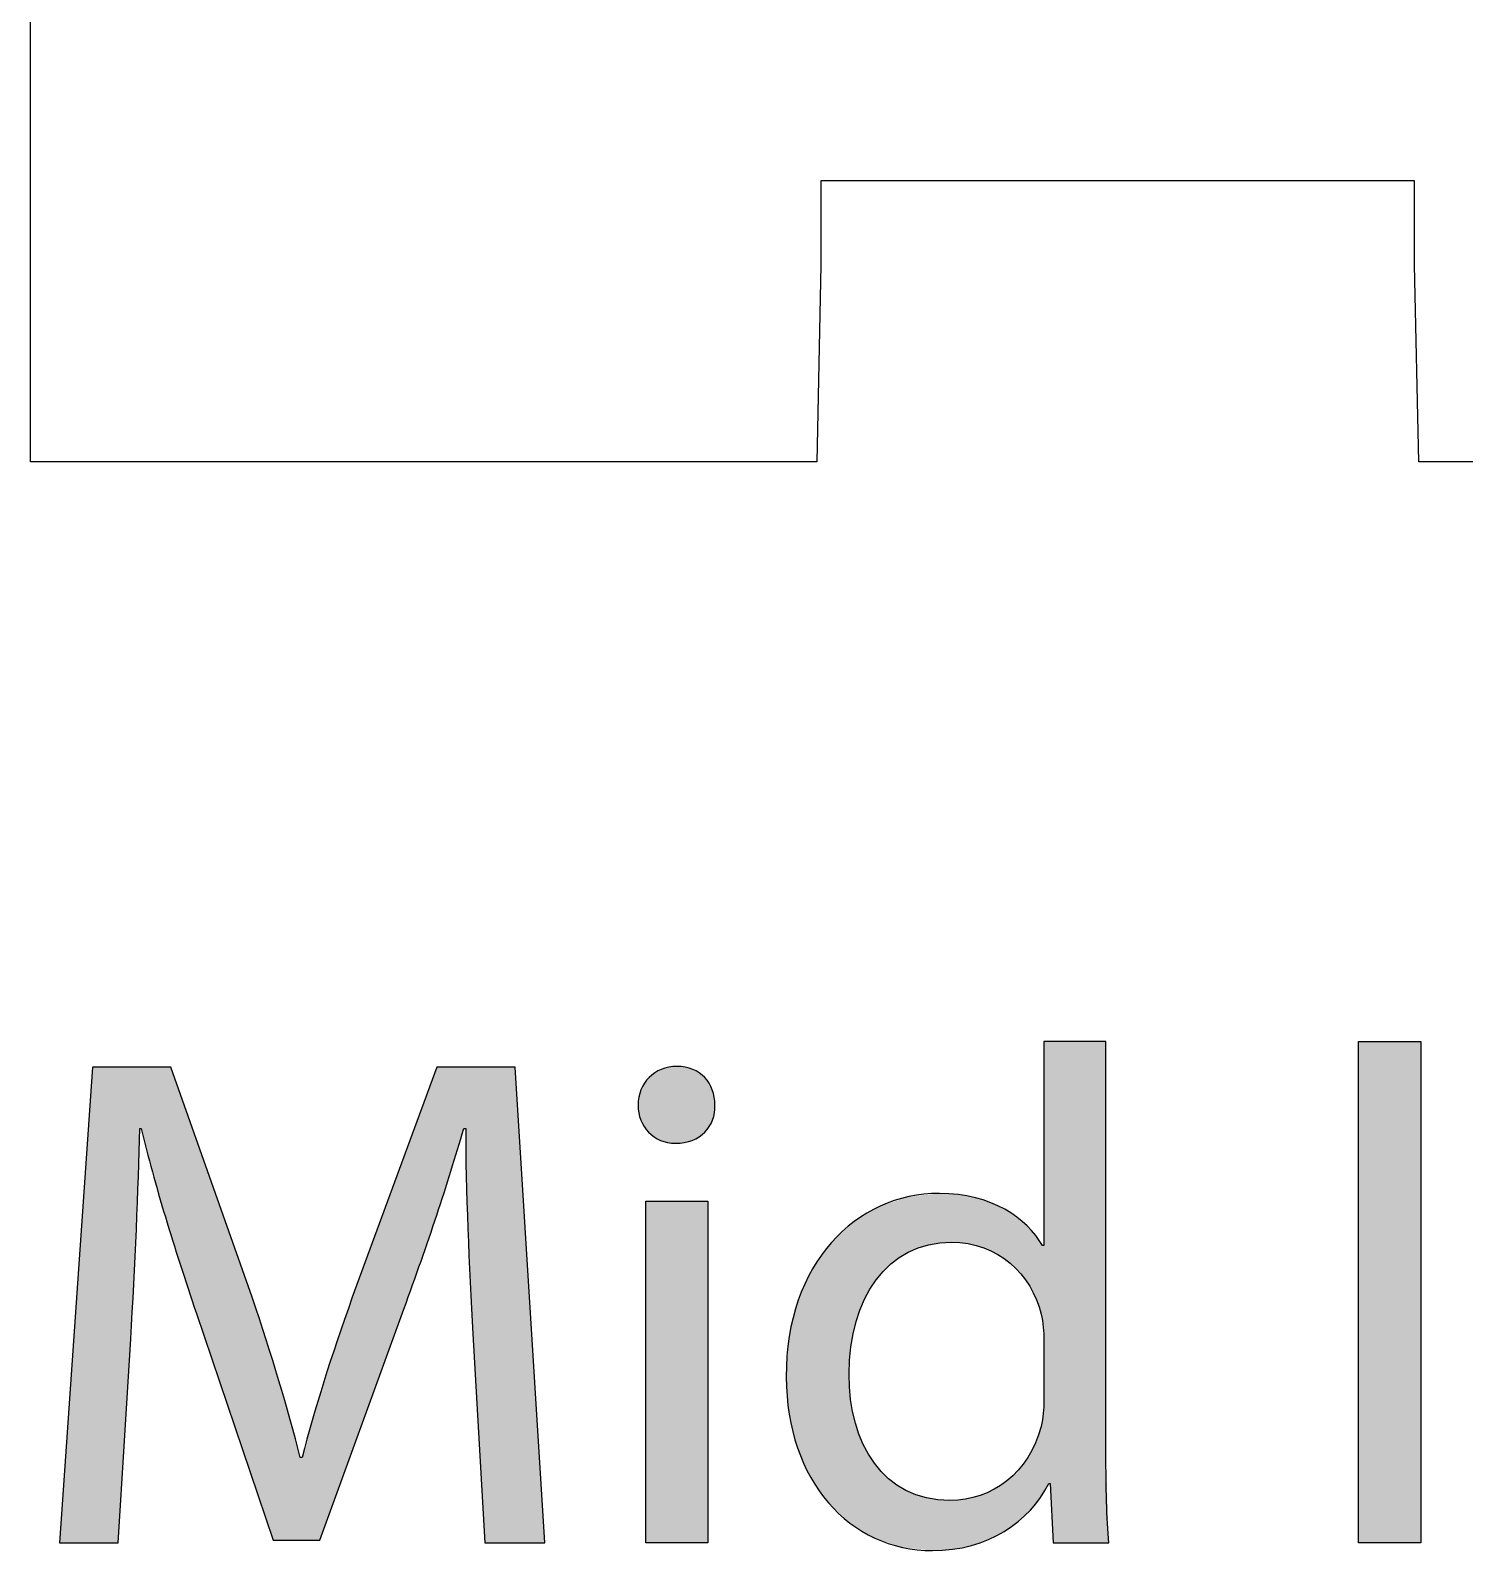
# Model space of a CAD drawing. Extents: x 28 to 546, y -814 to -28.
# Drawn here: x 91.7 to 142.6, y -353.4 to -299.4 of the extents above; entities that cross this region are included whole.
import ezdxf

# ---------------------------------------------------------------- set-up
doc = ezdxf.new("R2010")
doc.units = 0
doc.layers.add('LAYER_1', color=7, linetype='CONTINUOUS')

# ---------------------------------------------------------------- blocks, each defined once
blk = doc.blocks.new('*U33')
at = {"layer": 'LAYER_1', "color": 250}
for points in [[(93.886, -353.095), (92.709, -353.095), (93.886, -336.213)], [(95.614, -338.392), (95.614, -336.213), (96.469, -341.533)], [(96.469, -341.533), (96.469, -336.213), (96.666, -342.147)], [(96.666, -342.147), (96.666, -336.213), (97.568, -344.955)], [(106.1, -341.467), (104.932, -339.411), (106.1, -336.239)], [(106.109, -341.437), (106.1, -336.239), (106.109, -336.213)], [(107.136, -338.392), (107.136, -336.213), (107.205, -341.943)], [(107.205, -341.943), (107.205, -336.213), (107.387, -345.681)], [(107.387, -345.681), (107.387, -336.213), (107.812, -353.095)], [(97.568, -344.955), (97.568, -338.769), (99.547, -350.782)], [(104.932, -344.804), (103.103, -344.379), (104.932, -339.411)], [(99.547, -350.782), (99.547, -344.379), (100.298, -352.995)], [(103.103, -349.829), (102.092, -347.381), (103.103, -344.379)], [(101.951, -352.995), (101.325, -350.064), (101.951, -347.874)], [(102.092, -352.608), (101.951, -347.874), (102.092, -347.381)]]:
    blk.add_solid(points, dxfattribs=at)
at = {"layer": 'LAYER_1', "color": 250, "extrusion": (0, 0, -1)}
for points in [[(-93.886, -353.095), (-93.886, -336.213), (-94.788, -353.095)], [(-94.788, -353.095), (-93.886, -336.213), (-94.788, -336.213)], [(-94.788, -353.095), (-94.788, -336.213), (-95.239, -345.857)], [(-95.239, -345.857), (-94.788, -336.213), (-95.239, -336.213)], [(-95.239, -345.857), (-95.239, -336.213), (-95.564, -338.392)], [(-95.564, -338.392), (-95.239, -336.213), (-95.564, -336.213)], [(-95.564, -338.392), (-95.564, -336.213), (-95.614, -338.392)], [(-95.614, -338.392), (-95.564, -336.213), (-95.614, -336.213)], [(-96.469, -341.533), (-95.614, -336.213), (-96.469, -336.213)], [(-96.666, -342.147), (-96.469, -336.213), (-96.666, -336.213)], [(-97.568, -344.955), (-96.666, -336.213), (-97.568, -338.769)], [(-106.1, -341.467), (-106.1, -336.239), (-106.109, -341.437)], [(-106.109, -341.437), (-106.109, -336.213), (-107.061, -338.392)], [(-107.061, -338.392), (-106.109, -336.213), (-107.061, -336.213)], [(-107.061, -338.392), (-107.061, -336.213), (-107.136, -338.392)], [(-107.136, -338.392), (-107.061, -336.213), (-107.136, -336.213)], [(-107.205, -341.943), (-107.136, -336.213), (-107.205, -336.213)], [(-107.387, -345.681), (-107.205, -336.213), (-107.387, -336.213)], [(-107.812, -353.095), (-107.387, -336.213), (-107.812, -336.213)], [(-107.812, -353.095), (-107.812, -336.213), (-108.889, -353.095)], [(-108.889, -353.095), (-107.812, -336.213), (-108.889, -336.213)], [(-108.889, -353.095), (-108.889, -336.213), (-109.941, -353.095)], [(-99.547, -350.782), (-97.568, -338.769), (-99.547, -344.379)], [(-104.932, -344.804), (-104.932, -339.411), (-106.1, -341.467)], [(-100.298, -352.995), (-99.547, -344.379), (-100.298, -346.712)], [(-103.103, -349.829), (-103.103, -344.379), (-104.932, -344.804)], [(-100.298, -352.995), (-100.298, -346.712), (-100.502, -352.995)], [(-100.502, -352.995), (-100.298, -346.712), (-100.502, -347.343)], [(-100.502, -352.995), (-100.502, -347.343), (-101.25, -352.995)], [(-101.25, -352.995), (-100.502, -347.343), (-101.25, -350.064)], [(-101.951, -352.995), (-101.951, -347.874), (-102.092, -352.608)], [(-102.092, -352.608), (-102.092, -347.381), (-103.103, -349.829)], [(-101.25, -352.995), (-101.25, -350.064), (-101.325, -352.995)], [(-101.325, -352.995), (-101.25, -350.064), (-101.325, -350.064)], [(-101.325, -352.995), (-101.325, -350.064), (-101.951, -352.995)]]:
    blk.add_solid(points, dxfattribs=at)
blk = doc.blocks.new('*U34')
at = {"layer": 'LAYER_1', "color": 250}
for points in [[(113.635, -338.539), (113.62, -336.604), (113.635, -336.586)], [(113.712, -338.611), (113.635, -336.586), (113.712, -336.516)], [(113.635, -338.539), (113.635, -336.586), (113.712, -338.611)], [(113.732, -338.626), (113.712, -336.516), (113.732, -336.498)], [(113.712, -338.611), (113.712, -336.516), (113.732, -338.626)], [(113.813, -338.689), (113.732, -336.498), (113.813, -336.437)], [(113.732, -338.626), (113.732, -336.498), (113.813, -338.689)], [(113.837, -338.703), (113.813, -336.437), (113.837, -336.42)], [(113.813, -338.689), (113.813, -336.437), (113.837, -338.703)], [(113.923, -338.756), (113.837, -336.42), (113.923, -336.368)], [(113.837, -338.703), (113.837, -336.42), (113.923, -338.756)], [(113.95, -338.769), (113.923, -336.368), (113.95, -336.351)], [(113.923, -338.756), (113.923, -336.368), (113.95, -338.769)], [(114.04, -338.813), (113.95, -336.351), (114.04, -336.309)], [(113.95, -338.769), (113.95, -336.351), (114.04, -338.813)], [(114.071, -338.824), (114.04, -336.309), (114.071, -336.294)], [(114.04, -338.813), (114.04, -336.309), (114.071, -338.824)], [(114.164, -338.858), (114.071, -336.294), (114.164, -336.262)], [(114.071, -338.824), (114.071, -336.294), (114.164, -338.858)], [(114.2, -338.867), (114.164, -336.262), (114.2, -336.249)], [(114.164, -338.858), (114.164, -336.262), (114.2, -338.867)], [(114.295, -338.891), (114.2, -336.249), (114.295, -336.226)], [(114.2, -338.867), (114.2, -336.249), (114.295, -338.891)], [(114.336, -338.897), (114.295, -336.226), (114.336, -336.216)], [(114.295, -338.891), (114.295, -336.226), (114.336, -338.897)], [(114.432, -338.912), (114.336, -336.216), (114.432, -336.202)], [(114.336, -338.897), (114.336, -336.216), (114.432, -338.912)], [(114.477, -338.914), (114.432, -336.202), (114.477, -336.195)], [(114.432, -338.912), (114.432, -336.202), (114.477, -338.914)], [(114.575, -338.919), (114.477, -336.195), (114.575, -336.191)], [(114.477, -338.914), (114.477, -336.195), (114.575, -338.919)], [(114.625, -338.916), (114.575, -336.191), (114.625, -336.188)], [(113.345, -338.094), (113.306, -337.151), (113.345, -337.036)], [(113.35, -338.104), (113.345, -337.036), (113.35, -337.023)], [(113.345, -338.094), (113.345, -337.036), (113.35, -338.104)], [(113.399, -338.213), (113.35, -337.023), (113.399, -336.917)], [(113.35, -338.104), (113.35, -337.023), (113.399, -338.213)], [(113.405, -338.224), (113.399, -336.917), (113.405, -336.902)], [(113.399, -338.213), (113.399, -336.917), (113.405, -338.224)], [(113.462, -338.324), (113.405, -336.902), (113.462, -336.805)], [(113.405, -338.224), (113.405, -336.902), (113.462, -338.324)], [(113.472, -338.337), (113.462, -336.805), (113.472, -336.789)], [(113.462, -338.324), (113.462, -336.805), (113.472, -338.337)], [(113.523, -338.409), (113.472, -336.789), (113.523, -336.719)], [(113.472, -338.337), (113.472, -336.789), (113.523, -338.409)], [(113.536, -338.428), (113.523, -336.719), (113.536, -336.7)], [(113.523, -338.409), (113.523, -336.719), (113.536, -338.428)], [(113.549, -338.442), (113.536, -336.7), (113.549, -336.683)], [(113.536, -338.428), (113.536, -336.7), (113.549, -338.442)], [(113.62, -338.524), (113.549, -336.683), (113.62, -336.604)], [(113.549, -338.442), (113.549, -336.683), (113.62, -338.524)], [(113.62, -338.524), (113.62, -336.604), (113.635, -338.539)], [(113.254, -337.705), (113.247, -337.566), (113.254, -337.429)], [(113.272, -337.84), (113.254, -337.423), (113.272, -337.292)], [(113.254, -337.707), (113.254, -337.429), (113.254, -337.423)], [(113.254, -337.707), (113.254, -337.423), (113.272, -337.84)], [(113.254, -337.705), (113.254, -337.429), (113.254, -337.707)], [(113.274, -337.845), (113.272, -337.292), (113.274, -337.284)], [(113.272, -337.84), (113.272, -337.292), (113.274, -337.845)], [(113.303, -337.97), (113.274, -337.284), (113.303, -337.161)], [(113.274, -337.845), (113.274, -337.284), (113.303, -337.97)], [(113.306, -337.977), (113.303, -337.161), (113.306, -337.151)], [(113.303, -337.97), (113.303, -337.161), (113.306, -337.977)], [(113.306, -337.977), (113.306, -337.151), (113.345, -338.094)]]:
    blk.add_solid(points, dxfattribs=at)
at = {"layer": 'LAYER_1', "color": 250, "extrusion": (0, 0, -1)}
for points in [[(-114.575, -338.919), (-114.575, -336.191), (-114.625, -338.916)], [(-114.625, -338.916), (-114.625, -336.188), (-114.735, -338.912)], [(-114.735, -338.912), (-114.625, -336.188), (-114.735, -336.193)], [(-114.735, -338.912), (-114.735, -336.193), (-114.776, -338.906)], [(-114.776, -338.906), (-114.735, -336.193), (-114.776, -336.195)], [(-114.776, -338.906), (-114.776, -336.195), (-114.888, -338.891)], [(-114.888, -338.891), (-114.776, -336.195), (-114.888, -336.211)], [(-114.888, -338.891), (-114.888, -336.211), (-114.92, -338.884)], [(-114.92, -338.884), (-114.888, -336.211), (-114.92, -336.216)], [(-114.92, -338.884), (-114.92, -336.216), (-115.032, -338.858)], [(-115.032, -338.858), (-114.92, -336.216), (-115.032, -336.243)], [(-115.032, -338.858), (-115.032, -336.243), (-115.057, -338.85)], [(-115.057, -338.85), (-115.032, -336.243), (-115.057, -336.249)], [(-115.057, -338.85), (-115.057, -336.249), (-115.167, -338.813)], [(-115.167, -338.813), (-115.057, -336.249), (-115.167, -336.288)], [(-115.167, -338.813), (-115.167, -336.288), (-115.185, -338.805)], [(-115.185, -338.805), (-115.167, -336.288), (-115.185, -336.294)], [(-115.185, -338.805), (-115.185, -336.294), (-115.294, -338.756)], [(-115.294, -338.756), (-115.185, -336.294), (-115.294, -336.346)], [(-115.294, -338.756), (-115.294, -336.346), (-115.305, -338.75)], [(-115.305, -338.75), (-115.294, -336.346), (-115.305, -336.351)], [(-115.305, -338.75), (-115.305, -336.351), (-115.41, -338.689)], [(-115.41, -338.689), (-115.305, -336.351), (-115.41, -336.416)], [(-115.41, -338.689), (-115.41, -336.416), (-115.416, -338.685)], [(-115.416, -338.685), (-115.41, -336.416), (-115.416, -336.42)], [(-115.416, -338.685), (-115.416, -336.42), (-115.517, -338.611)], [(-115.517, -338.611), (-115.416, -336.42), (-115.517, -336.497)], [(-115.517, -338.611), (-115.517, -336.497), (-115.518, -338.61)], [(-115.518, -338.61), (-115.517, -336.497), (-115.518, -336.498)], [(-115.518, -338.61), (-115.518, -336.498), (-115.611, -338.527)], [(-115.611, -338.527), (-115.518, -336.498), (-115.611, -336.586)], [(-115.611, -338.527), (-115.611, -336.586), (-115.614, -338.524)], [(-115.614, -338.524), (-115.611, -336.586), (-115.614, -336.59)], [(-115.614, -338.524), (-115.614, -336.59), (-115.694, -338.435)], [(-115.694, -338.435), (-115.614, -336.59), (-115.694, -336.683)], [(-115.694, -338.435), (-115.694, -336.683), (-115.7, -338.428)], [(-115.7, -338.428), (-115.694, -336.683), (-115.7, -336.692)], [(-115.7, -338.428), (-115.7, -336.692), (-115.727, -338.392)], [(-115.727, -338.392), (-115.7, -336.692), (-115.727, -336.73)], [(-115.727, -338.392), (-115.727, -336.73), (-115.767, -338.336)], [(-115.767, -338.336), (-115.727, -336.73), (-115.767, -336.789)], [(-115.767, -338.336), (-115.767, -336.789), (-115.776, -338.324)], [(-115.776, -338.324), (-115.767, -336.789), (-115.776, -336.804)], [(-115.776, -338.324), (-115.776, -336.804), (-115.83, -338.229)], [(-115.83, -338.229), (-115.776, -336.804), (-115.83, -336.902)], [(-115.83, -338.229), (-115.83, -336.902), (-115.84, -338.213)], [(-115.84, -338.213), (-115.83, -336.902), (-115.84, -336.925)], [(-115.84, -338.213), (-115.84, -336.925), (-115.882, -338.117)], [(-115.882, -338.117), (-115.84, -336.925), (-115.882, -337.023)], [(-115.882, -338.117), (-115.882, -337.023), (-115.892, -338.094)], [(-115.892, -338.094), (-115.882, -337.023), (-115.892, -337.054)], [(-115.892, -338.094), (-115.892, -337.054), (-115.923, -337.998)], [(-115.923, -337.998), (-115.892, -337.054), (-115.923, -337.151)], [(-115.923, -337.998), (-115.923, -337.151), (-115.932, -337.97)], [(-115.932, -337.97), (-115.923, -337.151), (-115.932, -337.191)], [(-115.932, -337.97), (-115.932, -337.191), (-115.953, -337.873)], [(-115.953, -337.873), (-115.932, -337.191), (-115.953, -337.284)], [(-115.953, -337.873), (-115.953, -337.284), (-115.96, -337.84)], [(-115.96, -337.84), (-115.953, -337.284), (-115.96, -337.338)], [(-115.96, -337.84), (-115.96, -337.338), (-115.971, -337.742)], [(-115.971, -337.742), (-115.96, -337.338), (-115.971, -337.423)], [(-115.971, -337.742), (-115.971, -337.423), (-115.975, -337.705)], [(-115.975, -337.705), (-115.971, -337.423), (-115.975, -337.52)], [(-115.975, -337.705), (-115.975, -337.52), (-115.977, -337.566)], [(-113.523, -353.095), (-113.523, -340.972), (-113.536, -353.095)], [(-113.536, -353.095), (-113.523, -340.972), (-113.536, -340.972)], [(-113.536, -353.095), (-113.536, -340.972), (-113.549, -353.095)], [(-113.549, -353.095), (-113.536, -340.972), (-113.549, -340.972)], [(-113.549, -353.095), (-113.549, -340.972), (-113.62, -353.095)], [(-113.62, -353.095), (-113.549, -340.972), (-113.62, -340.972)], [(-113.62, -353.095), (-113.62, -340.972), (-113.635, -353.095)], [(-113.635, -353.095), (-113.62, -340.972), (-113.635, -340.972)], [(-113.635, -353.095), (-113.635, -340.972), (-113.712, -353.095)], [(-113.712, -353.095), (-113.635, -340.972), (-113.712, -340.972)], [(-113.712, -353.095), (-113.712, -340.972), (-113.732, -353.095)], [(-113.732, -353.095), (-113.712, -340.972), (-113.732, -340.972)], [(-113.732, -353.095), (-113.732, -340.972), (-113.813, -353.095)], [(-113.813, -353.095), (-113.732, -340.972), (-113.813, -340.972)], [(-113.813, -353.095), (-113.813, -340.972), (-113.837, -353.095)], [(-113.837, -353.095), (-113.813, -340.972), (-113.837, -340.972)], [(-113.837, -353.095), (-113.837, -340.972), (-113.923, -353.095)], [(-113.923, -353.095), (-113.837, -340.972), (-113.923, -340.972)], [(-113.923, -353.095), (-113.923, -340.972), (-113.95, -353.095)], [(-113.95, -353.095), (-113.923, -340.972), (-113.95, -340.972)], [(-113.95, -353.095), (-113.95, -340.972), (-114.04, -353.095)], [(-114.04, -353.095), (-113.95, -340.972), (-114.04, -340.972)], [(-114.04, -353.095), (-114.04, -340.972), (-114.071, -353.095)], [(-114.071, -353.095), (-114.04, -340.972), (-114.071, -340.972)], [(-114.071, -353.095), (-114.071, -340.972), (-114.164, -353.095)], [(-114.164, -353.095), (-114.071, -340.972), (-114.164, -340.972)], [(-114.164, -353.095), (-114.164, -340.972), (-114.2, -353.095)], [(-114.2, -353.095), (-114.164, -340.972), (-114.2, -340.972)], [(-114.2, -353.095), (-114.2, -340.972), (-114.295, -353.095)], [(-114.295, -353.095), (-114.2, -340.972), (-114.295, -340.972)], [(-114.295, -353.095), (-114.295, -340.972), (-114.336, -353.095)], [(-114.336, -353.095), (-114.295, -340.972), (-114.336, -340.972)], [(-114.336, -353.095), (-114.336, -340.972), (-114.432, -353.095)], [(-114.432, -353.095), (-114.336, -340.972), (-114.432, -340.972)], [(-114.432, -353.095), (-114.432, -340.972), (-114.477, -353.095)], [(-114.477, -353.095), (-114.432, -340.972), (-114.477, -340.972)], [(-114.477, -353.095), (-114.477, -340.972), (-114.575, -353.095)], [(-114.575, -353.095), (-114.477, -340.972), (-114.575, -340.972)], [(-114.575, -353.095), (-114.575, -340.972), (-114.625, -353.095)], [(-114.625, -353.095), (-114.575, -340.972), (-114.625, -340.972)], [(-114.625, -353.095), (-114.625, -340.972), (-114.735, -353.095)], [(-114.735, -353.095), (-114.625, -340.972), (-114.735, -340.972)], [(-114.735, -353.095), (-114.735, -340.972), (-114.776, -353.095)], [(-114.776, -353.095), (-114.735, -340.972), (-114.776, -340.972)], [(-114.776, -353.095), (-114.776, -340.972), (-114.888, -353.095)], [(-114.888, -353.095), (-114.776, -340.972), (-114.888, -340.972)], [(-114.888, -353.095), (-114.888, -340.972), (-114.92, -353.095)], [(-114.92, -353.095), (-114.888, -340.972), (-114.92, -340.972)], [(-114.92, -353.095), (-114.92, -340.972), (-115.032, -353.095)], [(-115.032, -353.095), (-114.92, -340.972), (-115.032, -340.972)], [(-115.032, -353.095), (-115.032, -340.972), (-115.057, -353.095)], [(-115.057, -353.095), (-115.032, -340.972), (-115.057, -340.972)], [(-115.057, -353.095), (-115.057, -340.972), (-115.167, -353.095)], [(-115.167, -353.095), (-115.057, -340.972), (-115.167, -340.972)], [(-115.167, -353.095), (-115.167, -340.972), (-115.185, -353.095)], [(-115.185, -353.095), (-115.167, -340.972), (-115.185, -340.972)], [(-115.185, -353.095), (-115.185, -340.972), (-115.294, -353.095)], [(-115.294, -353.095), (-115.185, -340.972), (-115.294, -340.972)], [(-115.294, -353.095), (-115.294, -340.972), (-115.305, -353.095)], [(-115.305, -353.095), (-115.294, -340.972), (-115.305, -340.972)], [(-115.305, -353.095), (-115.305, -340.972), (-115.41, -353.095)], [(-115.41, -353.095), (-115.305, -340.972), (-115.41, -340.972)], [(-115.41, -353.095), (-115.41, -340.972), (-115.416, -353.095)], [(-115.416, -353.095), (-115.41, -340.972), (-115.416, -340.972)], [(-115.416, -353.095), (-115.416, -340.972), (-115.517, -353.095)], [(-115.517, -353.095), (-115.416, -340.972), (-115.517, -340.972)], [(-115.517, -353.095), (-115.517, -340.972), (-115.518, -353.095)], [(-115.518, -353.095), (-115.517, -340.972), (-115.518, -340.972)], [(-115.518, -353.095), (-115.518, -340.972), (-115.611, -353.095)], [(-115.611, -353.095), (-115.518, -340.972), (-115.611, -340.972)], [(-115.611, -353.095), (-115.611, -340.972), (-115.614, -353.095)], [(-115.614, -353.095), (-115.611, -340.972), (-115.614, -340.972)], [(-115.614, -353.095), (-115.614, -340.972), (-115.694, -353.095)], [(-115.694, -353.095), (-115.614, -340.972), (-115.694, -340.972)], [(-115.694, -353.095), (-115.694, -340.972), (-115.7, -353.095)], [(-115.7, -353.095), (-115.694, -340.972), (-115.7, -340.972)], [(-115.7, -353.095), (-115.7, -340.972), (-115.727, -353.095)], [(-115.727, -353.095), (-115.7, -340.972), (-115.727, -340.972)]]:
    blk.add_solid(points, dxfattribs=at)
blk = doc.blocks.new('*U35')
at = {"layer": 'LAYER_1', "color": 250, "extrusion": (0, 0, -1)}
for points in [[(-127.649, -351.287), (-127.649, -335.312), (-127.824, -350.991)], [(-127.824, -350.991), (-127.649, -335.312), (-127.824, -335.312)], [(-127.824, -350.991), (-127.824, -335.312), (-127.874, -350.991)], [(-127.874, -350.991), (-127.824, -335.312), (-127.874, -335.312)], [(-127.975, -353.095), (-127.874, -335.312), (-127.975, -335.312)], [(-127.975, -353.095), (-127.975, -335.312), (-129.853, -353.095)], [(-129.853, -353.095), (-127.975, -335.312), (-129.853, -335.312)], [(-122.627, -342.905), (-122.627, -340.888), (-122.754, -342.83)], [(-122.754, -342.83), (-122.754, -340.846), (-122.839, -342.78)], [(-122.839, -342.78), (-122.839, -340.818), (-122.859, -342.771)], [(-122.859, -342.771), (-122.859, -340.811), (-123.104, -342.664)], [(-123.104, -342.664), (-123.104, -340.785), (-123.186, -342.628)], [(-123.186, -342.628), (-123.186, -340.777), (-123.481, -342.54)], [(-123.481, -342.54), (-123.481, -340.746), (-123.557, -342.517)], [(-123.557, -342.517), (-123.557, -340.738), (-123.692, -342.493)], [(-123.692, -342.493), (-123.692, -340.723), (-123.885, -342.46)], [(-123.885, -342.46), (-123.885, -340.703), (-123.942, -342.45)], [(-123.942, -342.45), (-123.942, -340.697), (-123.951, -342.448)], [(-123.951, -342.448), (-123.942, -340.697), (-123.951, -340.697)], [(-123.951, -342.448), (-123.951, -340.697), (-124.318, -342.428)], [(-124.318, -342.428), (-123.951, -340.697), (-124.318, -340.719)], [(-124.318, -342.428), (-124.318, -340.719), (-124.368, -342.425)], [(-124.368, -342.425), (-124.318, -340.719), (-124.368, -340.722)], [(-124.41, -342.429), (-124.368, -340.722), (-124.41, -340.725)], [(-124.609, -342.446), (-124.41, -340.725), (-124.609, -340.736)], [(-124.865, -342.469), (-124.609, -340.736), (-124.865, -340.784)], [(-124.966, -342.478), (-124.865, -340.784), (-124.966, -340.802)], [(-125.077, -342.508), (-124.966, -340.802), (-125.077, -340.823)], [(-125.218, -342.546), (-125.077, -340.823), (-125.218, -340.849)], [(-125.39, -342.593), (-125.218, -340.849), (-125.39, -340.904)], [(-125.516, -342.627), (-125.39, -340.904), (-125.516, -340.945)], [(-121.424, -344.189), (-121.424, -341.394), (-121.477, -344.091)], [(-121.477, -344.091), (-121.477, -341.363), (-121.635, -343.856)], [(-121.635, -343.856), (-121.635, -341.27), (-121.645, -343.84)], [(-121.645, -343.84), (-121.645, -341.264), (-121.697, -343.762)], [(-121.697, -343.762), (-121.697, -341.233), (-121.842, -343.587)], [(-121.842, -343.587), (-121.842, -341.147), (-121.873, -343.551)], [(-121.873, -343.551), (-121.873, -341.137), (-121.944, -343.465)], [(-121.944, -343.465), (-121.944, -341.114), (-122.139, -343.276)], [(-122.139, -343.276), (-122.139, -341.049), (-122.217, -343.201)], [(-122.217, -343.201), (-122.217, -341.023), (-122.433, -343.035)], [(-122.433, -343.035), (-122.433, -340.952), (-122.516, -342.972)], [(-122.516, -342.972), (-122.516, -340.925), (-122.627, -342.905)], [(-125.691, -342.71), (-125.516, -340.945), (-125.691, -341.001)], [(-125.768, -342.747), (-125.691, -341.001), (-125.768, -341.026)], [(-125.884, -342.802), (-125.768, -341.026), (-125.884, -341.08)], [(-126.015, -342.864), (-125.884, -341.08), (-126.015, -341.142)], [(-126.246, -343.028), (-126.015, -341.142), (-126.246, -341.251)], [(-126.259, -343.037), (-126.246, -341.251), (-126.259, -341.257)], [(-126.337, -343.092), (-126.259, -341.257), (-126.337, -341.315)], [(-126.456, -343.177), (-126.337, -341.315), (-126.456, -341.404)], [(-126.74, -343.46), (-126.456, -341.404), (-126.74, -341.614)], [(-120.736, -347.109), (-120.736, -341.861), (-120.763, -346.687)], [(-120.763, -346.687), (-120.763, -341.836), (-120.792, -346.235)], [(-120.792, -346.235), (-120.792, -341.809), (-120.799, -346.138)], [(-120.799, -346.138), (-120.799, -341.803), (-120.917, -345.566)], [(-120.917, -345.566), (-120.917, -341.694), (-120.961, -345.353)], [(-120.961, -345.353), (-120.961, -341.668), (-120.983, -345.246)], [(-120.983, -345.246), (-120.983, -341.655), (-121.242, -344.561)], [(-121.242, -344.561), (-121.242, -341.502), (-121.284, -344.449)], [(-121.284, -344.449), (-121.284, -341.477), (-121.424, -344.189)], [(-126.741, -343.461), (-126.74, -341.614), (-126.741, -341.615)], [(-126.835, -343.555), (-126.741, -341.615), (-126.835, -341.685)], [(-127.056, -343.862), (-126.835, -341.685), (-127.056, -341.849)], [(-127.083, -343.9), (-127.056, -341.849), (-127.083, -341.884)], [(-127.147, -343.989), (-127.083, -341.884), (-127.147, -341.966)], [(-127.172, -344.038), (-127.147, -341.966), (-127.172, -341.998)], [(-127.356, -344.406), (-127.172, -341.998), (-127.356, -342.236)], [(-127.386, -344.467), (-127.356, -342.236), (-127.386, -342.276)], [(-127.534, -344.933), (-127.386, -342.276), (-127.534, -342.466)], [(-127.549, -344.98), (-127.534, -342.466), (-127.549, -342.486)], [(-127.599, -345.277), (-127.549, -342.486), (-127.599, -342.55)], [(-127.627, -345.443), (-127.599, -342.55), (-127.627, -342.55)], [(-127.649, -345.907), (-127.627, -342.55), (-127.649, -342.55)], [(-120.763, -352.392), (-120.736, -347.109), (-120.763, -347.542)], [(-120.792, -352.409), (-120.763, -347.542), (-120.792, -348.006)], [(-120.799, -352.413), (-120.792, -348.006), (-120.799, -348.037)], [(-120.917, -352.485), (-120.799, -348.037), (-120.917, -348.625)], [(-120.961, -352.511), (-120.917, -348.625), (-120.961, -348.845)], [(-120.983, -352.525), (-120.961, -348.845), (-120.983, -348.904)], [(-121.242, -352.681), (-120.983, -348.904), (-121.242, -349.606)], [(-127.549, -351.456), (-127.549, -348.962), (-127.599, -351.372)], [(-127.599, -351.372), (-127.599, -348.67), (-127.627, -351.324)], [(-127.627, -351.324), (-127.627, -348.505), (-127.649, -351.287)], [(-127.386, -351.666), (-127.386, -349.456), (-127.534, -351.482)], [(-127.534, -351.482), (-127.534, -349.008), (-127.549, -351.456)], [(-121.284, -352.707), (-121.242, -349.606), (-121.284, -349.686)], [(-121.424, -352.792), (-121.284, -349.686), (-121.424, -349.952)], [(-121.477, -352.824), (-121.424, -349.952), (-121.477, -350.032)], [(-121.635, -352.919), (-121.477, -350.032), (-121.635, -350.271)], [(-127.083, -352.017), (-127.083, -350.071), (-127.147, -351.957)], [(-127.147, -351.957), (-127.147, -349.948), (-127.172, -351.934)], [(-127.172, -351.934), (-127.172, -349.901), (-127.356, -351.704)], [(-127.356, -351.704), (-127.356, -349.55), (-127.386, -351.666)], [(-129.853, -353.095), (-129.853, -349.964), (-129.953, -353.095)], [(-121.645, -352.925), (-121.635, -350.271), (-121.645, -350.284)], [(-121.697, -352.943), (-121.645, -350.284), (-121.697, -350.347)], [(-121.842, -352.992), (-121.697, -350.347), (-121.842, -350.525)], [(-121.873, -353.002), (-121.842, -350.525), (-121.873, -350.562)], [(-121.944, -353.026), (-121.873, -350.562), (-121.944, -350.631)], [(-126.74, -352.339), (-126.74, -350.521), (-126.741, -352.338)], [(-126.741, -352.338), (-126.741, -350.519), (-126.835, -352.25)], [(-126.835, -352.25), (-126.835, -350.396), (-127.056, -352.043)], [(-127.056, -352.043), (-127.056, -350.106), (-127.083, -352.017)], [(-122.139, -353.092), (-121.944, -350.631), (-122.139, -350.821)], [(-122.217, -353.118), (-122.139, -350.821), (-122.217, -350.881)], [(-122.433, -353.191), (-122.217, -350.881), (-122.433, -351.047)], [(-122.516, -353.219), (-122.433, -351.047), (-122.516, -351.096)], [(-122.627, -353.257), (-122.516, -351.096), (-122.627, -351.162)], [(-126.015, -352.807), (-126.015, -351.11), (-126.246, -352.688)], [(-126.246, -352.688), (-126.246, -350.957), (-126.259, -352.679)], [(-126.259, -352.679), (-126.259, -350.949), (-126.337, -352.624)], [(-126.337, -352.624), (-126.337, -350.897), (-126.456, -352.54)], [(-126.456, -352.54), (-126.456, -350.786), (-126.74, -352.339)], [(-122.754, -353.27), (-122.627, -351.162), (-122.754, -351.237)], [(-122.839, -353.279), (-122.754, -351.237), (-122.839, -351.274)], [(-122.859, -353.281), (-122.839, -351.274), (-122.859, -351.282)], [(-123.104, -353.307), (-122.859, -351.282), (-123.104, -351.389)], [(-123.186, -353.316), (-123.104, -351.389), (-123.186, -351.413)], [(-123.481, -353.348), (-123.186, -351.413), (-123.481, -351.5)], [(-123.557, -353.356), (-123.481, -351.5), (-123.557, -351.513)], [(-123.692, -353.37), (-123.557, -351.513), (-123.692, -351.536)], [(-123.692, -353.37), (-123.692, -351.536), (-123.885, -353.358)], [(-123.885, -353.358), (-123.692, -351.536), (-123.885, -351.569)], [(-123.885, -353.358), (-123.885, -351.569), (-123.942, -353.354)], [(-123.942, -353.354), (-123.885, -351.569), (-123.942, -351.572)], [(-123.942, -353.354), (-123.942, -351.572), (-123.951, -353.353)], [(-123.951, -353.353), (-123.942, -351.572), (-123.951, -351.573)], [(-123.951, -353.353), (-123.951, -351.573), (-124.318, -353.33)], [(-124.318, -353.33), (-123.951, -351.573), (-124.318, -351.592)], [(-124.318, -353.33), (-124.318, -351.592), (-124.368, -353.326)], [(-124.368, -353.326), (-124.368, -351.588), (-124.41, -353.324)], [(-124.41, -353.324), (-124.41, -351.585), (-124.609, -353.283)], [(-124.609, -353.283), (-124.609, -351.568), (-124.865, -353.232)], [(-124.865, -353.232), (-124.865, -351.547), (-124.966, -353.211)], [(-124.966, -353.211), (-124.966, -351.521), (-125.077, -353.189)], [(-125.077, -353.189), (-125.077, -351.493), (-125.218, -353.14)], [(-125.218, -353.14), (-125.218, -351.457), (-125.39, -353.079)], [(-125.39, -353.079), (-125.39, -351.414), (-125.516, -353.035)], [(-125.516, -353.035), (-125.516, -351.358), (-125.691, -352.974)], [(-125.691, -352.974), (-125.691, -351.281), (-125.768, -352.934)], [(-125.768, -352.934), (-125.768, -351.247), (-125.884, -352.875)], [(-125.884, -352.875), (-125.884, -351.196), (-126.015, -352.807)]]:
    blk.add_solid(points, dxfattribs=at)
at = {"layer": 'LAYER_1', "color": 250}
for points in [[(127.874, -350.991), (127.874, -335.312), (127.975, -353.095)], [(122.627, -342.905), (122.516, -340.925), (122.627, -340.888)], [(122.754, -342.83), (122.627, -340.888), (122.754, -340.846)], [(122.839, -342.78), (122.754, -340.846), (122.839, -340.818)], [(122.859, -342.771), (122.839, -340.818), (122.859, -340.811)], [(123.104, -342.664), (122.859, -340.811), (123.104, -340.785)], [(123.186, -342.628), (123.104, -340.785), (123.186, -340.777)], [(123.481, -342.54), (123.186, -340.777), (123.481, -340.746)], [(123.557, -342.517), (123.481, -340.746), (123.557, -340.738)], [(123.692, -342.493), (123.557, -340.738), (123.692, -340.723)], [(123.885, -342.46), (123.692, -340.723), (123.885, -340.703)], [(123.942, -342.45), (123.885, -340.703), (123.942, -340.697)], [(124.368, -342.425), (124.368, -340.722), (124.41, -342.429)], [(124.41, -342.429), (124.41, -340.725), (124.609, -342.446)], [(124.609, -342.446), (124.609, -340.736), (124.865, -342.469)], [(124.865, -342.469), (124.865, -340.784), (124.966, -342.478)], [(124.966, -342.478), (124.966, -340.802), (125.077, -342.508)], [(125.077, -342.508), (125.077, -340.823), (125.218, -342.546)], [(125.218, -342.546), (125.218, -340.849), (125.39, -342.593)], [(125.39, -342.593), (125.39, -340.904), (125.516, -342.627)], [(121.424, -344.189), (121.284, -341.477), (121.424, -341.394)], [(121.477, -344.091), (121.424, -341.394), (121.477, -341.363)], [(121.635, -343.856), (121.477, -341.363), (121.635, -341.27)], [(121.645, -343.84), (121.635, -341.27), (121.645, -341.264)], [(121.697, -343.762), (121.645, -341.264), (121.697, -341.233)], [(121.842, -343.587), (121.697, -341.233), (121.842, -341.147)], [(121.873, -343.551), (121.842, -341.147), (121.873, -341.137)], [(121.944, -343.465), (121.873, -341.137), (121.944, -341.114)], [(122.139, -343.276), (121.944, -341.114), (122.139, -341.049)], [(122.217, -343.201), (122.139, -341.049), (122.217, -341.023)], [(122.433, -343.035), (122.217, -341.023), (122.433, -340.952)], [(122.516, -342.972), (122.433, -340.952), (122.516, -340.925)], [(125.516, -342.627), (125.516, -340.945), (125.691, -342.71)], [(125.691, -342.71), (125.691, -341.001), (125.768, -342.747)], [(125.768, -342.747), (125.768, -341.026), (125.884, -342.802)], [(125.884, -342.802), (125.884, -341.08), (126.015, -342.864)], [(126.015, -342.864), (126.015, -341.142), (126.246, -343.028)], [(126.246, -343.028), (126.246, -341.251), (126.259, -343.037)], [(126.259, -343.037), (126.259, -341.257), (126.337, -343.092)], [(126.337, -343.092), (126.337, -341.315), (126.456, -343.177)], [(126.456, -343.177), (126.456, -341.404), (126.74, -343.46)], [(120.736, -352.366), (120.107, -342.441), (120.736, -341.861)], [(120.763, -346.687), (120.736, -341.861), (120.763, -341.836)], [(120.792, -346.235), (120.763, -341.836), (120.792, -341.809)], [(120.799, -346.138), (120.792, -341.809), (120.799, -341.803)], [(120.917, -345.566), (120.799, -341.803), (120.917, -341.694)], [(120.961, -345.353), (120.917, -341.694), (120.961, -341.668)], [(120.983, -345.246), (120.961, -341.668), (120.983, -341.655)], [(121.242, -344.561), (120.983, -341.655), (121.242, -341.502)], [(121.284, -344.449), (121.242, -341.502), (121.284, -341.477)], [(126.74, -343.46), (126.74, -341.614), (126.741, -343.461)], [(126.741, -343.461), (126.741, -341.615), (126.835, -343.555)], [(126.835, -343.555), (126.835, -341.685), (127.056, -343.862)], [(127.056, -343.862), (127.056, -341.849), (127.083, -343.9)], [(127.083, -343.9), (127.083, -341.884), (127.147, -343.989)], [(127.147, -343.989), (127.147, -341.966), (127.172, -344.038)], [(120.107, -351.771), (120, -342.589), (120.107, -342.441)], [(120.107, -351.771), (120.107, -342.441), (120.736, -352.366)], [(127.172, -344.038), (127.172, -341.998), (127.356, -344.406)], [(127.356, -344.406), (127.356, -342.236), (127.386, -344.467)], [(127.386, -344.467), (127.386, -342.276), (127.534, -344.933)], [(127.534, -344.933), (127.534, -342.466), (127.549, -344.98)], [(127.549, -344.98), (127.549, -342.486), (127.599, -345.277)], [(120, -351.67), (119.436, -343.376), (120, -342.589)], [(120, -351.67), (120, -342.589), (120.107, -351.771)], [(127.599, -345.277), (127.599, -342.55), (127.627, -345.443)], [(127.627, -345.443), (127.627, -342.55), (127.649, -345.907)], [(119.375, -350.777), (118.93, -344.49), (119.375, -343.512)], [(119.436, -350.865), (119.375, -343.512), (119.436, -343.376)], [(119.375, -350.777), (119.375, -343.512), (119.436, -350.865)], [(119.436, -350.865), (119.436, -343.376), (120, -351.67)], [(118.905, -349.725), (118.612, -345.771), (118.905, -344.591)], [(118.93, -349.781), (118.905, -344.591), (118.93, -344.49)], [(118.905, -349.725), (118.905, -344.591), (118.93, -349.781)], [(118.93, -349.781), (118.93, -344.49), (119.375, -350.777)], [(118.609, -348.531), (118.507, -347.209), (118.609, -345.807)], [(118.612, -348.541), (118.609, -345.807), (118.612, -345.771)], [(118.609, -348.531), (118.609, -345.807), (118.612, -348.541)], [(118.612, -348.541), (118.612, -345.771), (118.905, -349.725)], [(120.736, -352.366), (120.736, -347.109), (120.763, -352.392)], [(120.763, -352.392), (120.763, -347.542), (120.792, -352.409)], [(120.792, -352.409), (120.792, -348.006), (120.799, -352.413)], [(120.799, -352.413), (120.799, -348.037), (120.917, -352.485)], [(127.649, -351.287), (127.627, -348.505), (127.649, -348.01)], [(120.917, -352.485), (120.917, -348.625), (120.961, -352.511)], [(120.961, -352.511), (120.961, -348.845), (120.983, -352.525)], [(120.983, -352.525), (120.983, -348.904), (121.242, -352.681)], [(127.549, -351.456), (127.534, -349.008), (127.549, -348.962)], [(127.599, -351.372), (127.549, -348.962), (127.599, -348.67)], [(127.627, -351.324), (127.599, -348.67), (127.627, -348.505)], [(127.386, -351.666), (127.356, -349.55), (127.386, -349.456)], [(127.534, -351.482), (127.386, -349.456), (127.534, -349.008)], [(121.242, -352.681), (121.242, -349.606), (121.284, -352.707)], [(121.284, -352.707), (121.284, -349.686), (121.424, -352.792)], [(121.424, -352.792), (121.424, -349.952), (121.477, -352.824)], [(121.477, -352.824), (121.477, -350.032), (121.635, -352.919)], [(127.083, -352.017), (127.056, -350.106), (127.083, -350.071)], [(127.147, -351.957), (127.083, -350.071), (127.147, -349.948)], [(127.172, -351.934), (127.147, -349.948), (127.172, -349.901)], [(127.356, -351.704), (127.172, -349.901), (127.356, -349.55)], [(121.635, -352.919), (121.635, -350.271), (121.645, -352.925)], [(121.645, -352.925), (121.645, -350.284), (121.697, -352.943)], [(121.697, -352.943), (121.697, -350.347), (121.842, -352.992)], [(121.842, -352.992), (121.842, -350.525), (121.873, -353.002)], [(121.873, -353.002), (121.873, -350.562), (121.944, -353.026)], [(126.74, -352.339), (126.456, -350.786), (126.74, -350.521)], [(126.741, -352.338), (126.74, -350.521), (126.741, -350.519)], [(126.835, -352.25), (126.741, -350.519), (126.835, -350.396)], [(127.056, -352.043), (126.835, -350.396), (127.056, -350.106)], [(121.944, -353.026), (121.944, -350.631), (122.139, -353.092)], [(122.139, -353.092), (122.139, -350.821), (122.217, -353.118)], [(122.217, -353.118), (122.217, -350.881), (122.433, -353.191)], [(122.433, -353.191), (122.433, -351.047), (122.516, -353.219)], [(122.516, -353.219), (122.516, -351.096), (122.627, -353.257)], [(126.015, -352.807), (125.884, -351.196), (126.015, -351.11)], [(126.246, -352.688), (126.015, -351.11), (126.246, -350.957)], [(126.259, -352.679), (126.246, -350.957), (126.259, -350.949)], [(126.337, -352.624), (126.259, -350.949), (126.337, -350.897)], [(126.456, -352.54), (126.337, -350.897), (126.456, -350.786)], [(122.627, -353.257), (122.627, -351.162), (122.754, -353.27)], [(122.754, -353.27), (122.754, -351.237), (122.839, -353.279)], [(122.839, -353.279), (122.839, -351.274), (122.859, -353.281)], [(122.859, -353.281), (122.859, -351.282), (123.104, -353.307)], [(123.104, -353.307), (123.104, -351.389), (123.186, -353.316)], [(123.186, -353.316), (123.186, -351.413), (123.481, -353.348)], [(123.481, -353.348), (123.481, -351.5), (123.557, -353.356)], [(123.557, -353.356), (123.557, -351.513), (123.692, -353.37)], [(124.368, -353.326), (124.318, -351.592), (124.368, -351.588)], [(124.41, -353.324), (124.368, -351.588), (124.41, -351.585)], [(124.609, -353.283), (124.41, -351.585), (124.609, -351.568)], [(124.865, -353.232), (124.609, -351.568), (124.865, -351.547)], [(124.966, -353.211), (124.865, -351.547), (124.966, -351.521)], [(125.077, -353.189), (124.966, -351.521), (125.077, -351.493)], [(125.218, -353.14), (125.077, -351.493), (125.218, -351.457)], [(125.39, -353.079), (125.218, -351.457), (125.39, -351.414)], [(125.516, -353.035), (125.39, -351.414), (125.516, -351.358)], [(125.691, -352.974), (125.516, -351.358), (125.691, -351.281)], [(125.768, -352.934), (125.691, -351.281), (125.768, -351.247)], [(125.884, -352.875), (125.768, -351.247), (125.884, -351.196)]]:
    blk.add_solid(points, dxfattribs=at)
blk = doc.blocks.new('*U36')
at = {"layer": 'LAYER_1', "color": 250, "extrusion": (0, 0, -1)}
for points in [[(-138.82, -353.095), (-138.82, -335.312), (-141.024, -353.095)], [(-141.024, -353.095), (-138.82, -335.312), (-141.024, -335.312)]]:
    blk.add_solid(points, dxfattribs=at)
blk = doc.blocks.new('BLOCK_4')
at = {"layer": 'LAYER_1'}
for points in [[(138.82, -335.312), (141.024, -335.312), (141.024, -353.095), (138.82, -353.095), (138.82, -335.312)], [(113.523, -353.095), (113.523, -340.972), (115.727, -340.972), (115.727, -353.095), (113.523, -353.095)]]:
    blk.add_lwpolyline(points, dxfattribs=at)
for points, knots in [([(129.853, -335.312), (129.853, -335.312), (129.853, -349.964), (129.853, -349.964), (129.853, -351.041), (129.878, -352.269), (129.953, -353.095), (129.953, -353.095), (127.975, -353.095), (127.975, -353.095), (127.975, -353.095), (127.874, -350.991), (127.874, -350.991), (127.874, -350.991), (127.824, -350.991), (127.824, -350.991), (127.148, -352.344), (125.67, -353.37), (123.692, -353.37), (120.761, -353.37), (118.507, -350.891), (118.507, -347.209), (118.482, -343.176), (120.987, -340.697), (123.942, -340.697), (125.796, -340.697), (127.048, -341.574), (127.599, -342.55), (127.599, -342.55), (127.649, -342.55), (127.649, -342.55), (127.649, -342.55), (127.649, -335.312), (127.649, -335.312), (127.649, -335.312), (129.853, -335.312), (129.853, -335.312)], [0, 0, 0, 0, 1, 1, 1, 2, 2, 2, 3, 3, 3, 4, 4, 4, 5, 5, 5, 6, 6, 6, 7, 7, 7, 8, 8, 8, 9, 9, 9, 10, 10, 10, 11, 11, 11, 12, 12, 12, 12]), ([(107.387, -345.681), (107.261, -343.327), (107.111, -340.497), (107.136, -338.392), (107.136, -338.392), (107.061, -338.392), (107.061, -338.392), (106.485, -340.371), (105.784, -342.475), (104.932, -344.804), (104.932, -344.804), (101.951, -352.995), (101.951, -352.995), (101.951, -352.995), (100.298, -352.995), (100.298, -352.995), (100.298, -352.995), (97.568, -344.955), (97.568, -344.955), (96.767, -342.575), (96.09, -340.396), (95.614, -338.392), (95.614, -338.392), (95.564, -338.392), (95.564, -338.392), (95.514, -340.497), (95.389, -343.327), (95.239, -345.857), (95.239, -345.857), (94.788, -353.095), (94.788, -353.095), (94.788, -353.095), (92.709, -353.095), (92.709, -353.095), (92.709, -353.095), (93.886, -336.213), (93.886, -336.213), (93.886, -336.213), (96.666, -336.213), (96.666, -336.213), (96.666, -336.213), (99.547, -344.379), (99.547, -344.379), (100.248, -346.457), (100.824, -348.311), (101.25, -350.064), (101.25, -350.064), (101.325, -350.064), (101.325, -350.064), (101.751, -348.361), (102.352, -346.508), (103.103, -344.379), (103.103, -344.379), (106.109, -336.213), (106.109, -336.213), (106.109, -336.213), (108.889, -336.213), (108.889, -336.213), (108.889, -336.213), (109.941, -353.095), (109.941, -353.095), (109.941, -353.095), (107.812, -353.095), (107.812, -353.095), (107.812, -353.095), (107.387, -345.681), (107.387, -345.681)], [0, 0, 0, 0, 1, 1, 1, 2, 2, 2, 3, 3, 3, 4, 4, 4, 5, 5, 5, 6, 6, 6, 7, 7, 7, 8, 8, 8, 9, 9, 9, 10, 10, 10, 11, 11, 11, 12, 12, 12, 13, 13, 13, 14, 14, 14, 15, 15, 15, 16, 16, 16, 17, 17, 17, 18, 18, 18, 19, 19, 19, 20, 20, 20, 21, 21, 21, 22, 22, 22, 22]), ([(115.977, -337.566), (116.002, -338.317), (115.451, -338.919), (114.575, -338.919), (113.798, -338.919), (113.247, -338.317), (113.247, -337.566), (113.247, -336.79), (113.823, -336.188), (114.625, -336.188), (115.451, -336.188), (115.977, -336.79), (115.977, -337.566)], [0, 0, 0, 0, 1, 1, 1, 2, 2, 2, 3, 3, 3, 4, 4, 4, 4]), ([(127.649, -345.907), (127.649, -345.631), (127.624, -345.255), (127.549, -344.98), (127.223, -343.577), (126.021, -342.425), (124.368, -342.425), (122.089, -342.425), (120.736, -344.429), (120.736, -347.109), (120.736, -349.564), (121.938, -351.592), (124.318, -351.592), (125.796, -351.592), (127.148, -350.616), (127.549, -348.962), (127.624, -348.662), (127.649, -348.361), (127.649, -348.01), (127.649, -348.01), (127.649, -345.907), (127.649, -345.907)], [0, 0, 0, 0, 1, 1, 1, 2, 2, 2, 3, 3, 3, 4, 4, 4, 5, 5, 5, 6, 6, 6, 7, 7, 7, 7])]:
    blk.add_open_spline(points, degree=3, knots=knots, dxfattribs=at)
at = {"layer": 'LAYER_1', "color": 250}
for name in ['*U35', '*U36', '*U33', '*U34']:
    blk.add_blockref(name, (0, 0), dxfattribs=at)

msp = doc.modelspace()

# ---------------------------------------------------------------- linework, layer by layer
at = {"layer": 'LAYER_1'}
msp.add_lwpolyline([(203.879, -314.743), (183.096, -314.743), (182.946, -307.755), (182.946, -304.763), (161.875, -304.763), (161.875, -307.755), (161.725, -314.743), (140.953, -314.743), (140.803, -307.755), (140.803, -304.763), (119.736, -304.763), (119.736, -307.755), (119.586, -314.743), (91.678, -314.743), (91.678, -293.671)], dxfattribs=at)

# ---------------------------------------------------------------- block references
msp.add_blockref('BLOCK_4', (0, 0), dxfattribs=at)

doc.saveas('drawing.dxf')
